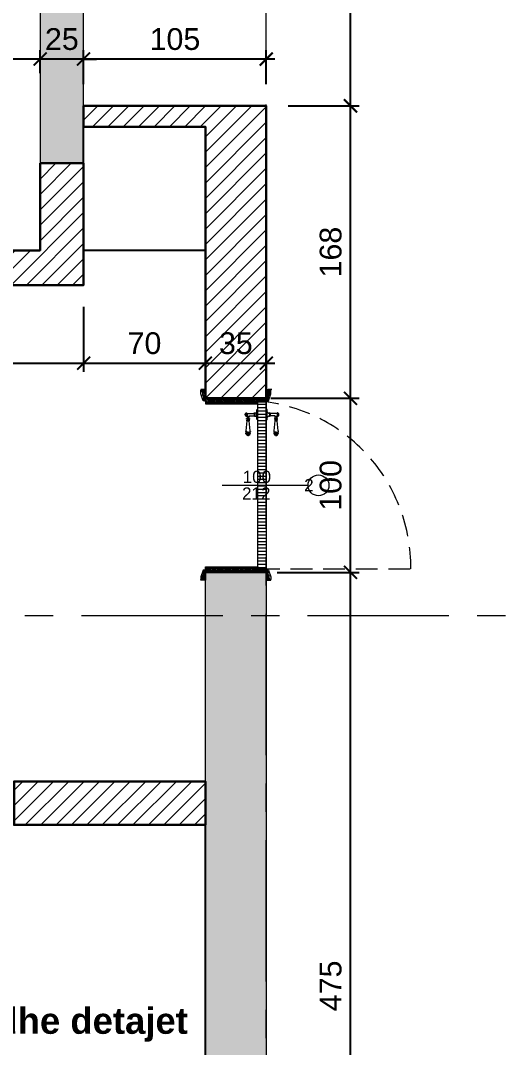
# Model space of a CAD drawing. Header units: centimetres. Extents: x 118247 to 130063, y -55119 to -48278.
# Drawn here: x 121498 to 121773, y -53070 to -52480 of the extents above; entities that cross this region are included whole.
import ezdxf
from ezdxf.enums import TextEntityAlignment as Align

# ---------------------------------------------------------------- set-up
doc = ezdxf.new("R2010")
doc.units = ezdxf.units.CM
doc.header["$LTSCALE"] = 50
doc.header["$MEASUREMENT"] = 0
for name, pattern in [('AXES', [2, 1.25, -0.25, 0.25, -0.25]), ('CACHE', [0.375, 0.25, -0.125]), ('CONTINU', [0])]:
    doc.linetypes.add(name, pattern=pattern)
doc.layers.get('0').update_dxf_attribs({"color": 8})
for name, color, linetype in [('AXES', 10, 'AXES'), ('BETON COUPE', 3, 'CONTINU'), ('BORD', 5, 'Continuous'), ('COTE 50ème', 1, 'Continuous'), ('NIVEAU', 170, 'Continuous')]:
    doc.layers.add(name, color=color, linetype=linetype)
for name, color, linetype, lineweight in [('BETON HACHURE', 253, 'Continuous', 13), ('door', 44, 'Continuous', 5), ('KASETAT_Pen_No__22', 8, 'Continuous', 50), ('MACONNERIE COUPE', 7, 'Continuous', 30), ('MACONNERIE HACHURE', 253, 'Continuous', 13)]:
    doc.layers.add(name, color=color, linetype=linetype, lineweight=lineweight)
doc.styles.add('GENERATED_STYLE_1', font='arial.ttf')
doc.styles.add('RS_TXT_50', font='arial.ttf', dxfattribs={"height": 12.5})
doc.styles.add('style2', font='arialbd.ttf', dxfattribs={"height": 20})
doc.dimstyles.new('RS_50CM_LINEAIRE', dxfattribs={"dimscale": 5, "dimtxt": 12.5, "dimasz": 1.5, "dimexe": 1, "dimexo": 2.5, "dimgap": 1, "dimtad": 1, "dimdec": 1, "dimrnd": 0.5, "dimdsep": 46, "dimtxsty": 'RS_TXT_50', "dimblk1": 'ARCHTICK', "dimblk2": 'ARCHTICK', "dimsah": 1, "dimcen": 2.5, "dimdle": 1, "dimclrt": 4, "dimadec": 0, "dimazin": 2, "dimtfac": 1, "dimtdec": 1, "dimtix": 1, "dimtmove": 2, "dimatfit": 3, "dimfxl": 1, "dimtolj": 1, "dimtzin": 0, "dimarcsym": 0})

# ---------------------------------------------------------------- blocks, each defined once
blk = doc.blocks.new('door900')
at = {"color": 0}
for p, q in [((-9.3, 67.7), (9.3, 67.7)), ((9.3, 65.2), (-9.3, 65.2)), ((-6.8, 71.5), (-6.8, 70.2)), ((-5.5, 71.5), (-6.8, 71.5)), ((-6.8, 70.2), (6.8, 70.2)), ((-6.8, 62.7), (-6.8, 24)), ((-6.8, 62.7), (6.8, 62.7)), ((-5.5, 71.5), (5.5, 71.5)), ((5.5, 71.5), (6.8, 71.5)), ((6.8, 71.5), (6.8, 70.2)), ((8.7, 62.7), (6.8, 62.7)), ((10.5, 56.8), (10.5, 62.5)), ((12.7, 56.8), (12.7, 62.5)), ((22.5, 63.8), (22.5, 49.8)), ((26.5, 56.8), (26.5, 63.8)), ((26.5, 63.8), (29.1, 63.8)), ((26.5, 63.8), (29.1, 63.8)), ((29.1, 63.8), (29.1, 62.8)), ((29.1, 62.8), (29.1, 56.8)), ((31.1, 62.8), (31.1, 56.8)), ((34.1, 56.8), (34.1, 62.8)), ((34.1, 62.8), (34.1, 56.8)), ((92.8, 68.1), (36.2, 62.8)), ((36.2, 56.8), (36.2, 62.8)), ((101.2, 67.3), (103.2, 68)), ((101.2, 56.8), (101.2, 67.3)), ((103.2, 68), (103.2, 67.7)), ((103.2, 56.8), (103.2, 68)), ((106.5, 68), (105.5, 67.3)), ((105.5, 56.8), (105.5, 67.3)), ((106.5, 56.8), (106.5, 68)), ((110.7, 68), (111.8, 67.3)), ((110.7, 56.8), (110.7, 68)), ((111.8, 56.8), (111.8, 67.3)), ((111.8, 66.2), (113.3, 66.2)), ((113.3, 56.8), (113.3, 66.2)), ((-30, 3), (-30, 0)), ((30, 0), (-30, 0)), ((27, 6), (-27, 6)), ((-8.3, 22.3), (8.3, 22.3)), ((-8.3, 18.3), (8.3, 18.3)), ((6.8, 49.1), (6.8, 24)), ((8.7, 50.9), (8.7, 50.9)), ((10.5, 56.8), (10.5, 51.1)), ((12.7, 56.8), (12.7, 51.1)), ((26.5, 56.8), (26.5, 49.8)), ((26.5, 49.8), (29.1, 49.8)), ((26.5, 49.8), (29.1, 49.8)), ((29.1, 50.8), (29.1, 56.8)), ((29.1, 50.8), (29.1, 49.8)), ((29.1, 49.8), (29.1, 49.8)), ((30, 3), (30, 0)), ((31.1, 50.8), (31.1, 56.8)), ((34.1, 50.8), (34.1, 56.8)), ((34.1, 56.8), (34.1, 50.8)), ((36.2, 56.8), (36.2, 50.8)), ((92.8, 45.5), (36.2, 50.8)), ((101.2, 56.8), (101.2, 46.3)), ((101.2, 46.3), (103.2, 45.7)), ((103.2, 56.8), (103.2, 46.3)), ((103.2, 45.9), (103.2, 45.7)), ((105.5, 56.8), (105.5, 46.3)), ((106.5, 45.7), (105.5, 46.3)), ((106.5, 56.8), (106.5, 45.7)), ((110.7, 56.8), (110.7, 45.7)), ((110.7, 45.7), (111.8, 46.3)), ((111.8, 56.8), (111.8, 46.3)), ((111.8, 47.5), (113.3, 47.5)), ((113.3, 56.8), (113.3, 47.5)), ((120.5, 56.8), (120.5, 58.6)), ((120.5, 56.8), (120.5, 55))]:
    blk.add_line(p, q, dxfattribs=at)
for centre, radius, start, end in [((-9.3, 66.5), 1.25, 90, 270), ((-6.8, 67.7), 2.51, 90.11503, 179.88497), ((-6.8, 65.2), 2.51, 180.11503, 269.88497), ((0, 64), 9.29, 53.41041, 126.58959), ((6.8, 67.7), 2.51, 0.11503, 89.88497), ((6.8, 65.2), 2.51, 270.11503, 359.88497), ((8.6, 64.9), 2.15, 272.7029, 297.61425), ((9.3, 66.5), 1.25, 270, 90), ((10, 62.5), 0.561, 3.70972, 127.96342), ((11.6, 62.5), 1.1, 0.01058, 179.98942), ((16.7, 70.5), 8.83, 243.54662, 311.36941), ((24.5, 63.7), 2.01, 4.1469, 175.8531), ((30.1, 62.8), 1.03, 0, 180.00139), ((32.6, 62.8), 1.48, 0, 180), ((35.2, 62.8), 1.03, 0, 180), ((32.6, 62.8), 1.48, 1.563306237032948e-10, 2.08440831604393e-10), ((93.1, 72.5), 4.4, 266.39758, 315.64683), ((98.3, 67.4), 2.89, 358.3861, 135.64683), ((104.3, 67.6), 1.15, 170.91403, 348.10194), ((108.6, 68), 2.1, 0, 180), ((115.5, 62.5), 2.84, 13.45677, 140.49526), ((127.9, 65.2), 9.88, 191.99914, 221.67574), ((-27, 3), 3, 90, 180), ((-6.8, 6), 6, 130.59085, 180), ((-16.6, 16.6), 8.41, 314.36895, 12.07048), ((-8.3, 20.3), 2, 90, 270), ((-8.5, 24), 1.71, 275.05904, 359.78248), ((8.7, 49), 1.91, 88.74263, 178.1515), ((8.5, 24), 1.71, 180.21752, 264.94096), ((16.6, 16.6), 8.41, 167.92952, 225.63105), ((8.3, 20.3), 2, 270, 90), ((8.6, 48.8), 2.15, 62.38575, 87.2971), ((10, 51.1), 0.561, 232.03658, 356.29028), ((11.6, 51.1), 1.1, 180.01058, 359.98942), ((6.8, 6), 6, 0, 49.40915), ((16.7, 43.2), 8.83, 48.63059, 116.45338), ((24.5, 50), 2.01, 184.1469, 355.8531), ((27, 3), 3, 0, 90), ((30.1, 50.8), 1.03, 179.99722, 0), ((32.6, 50.8), 1.48, 180, 0), ((35.2, 50.8), 1.03, 180, 0), ((93.1, 41.1), 4.4, 44.35317, 93.60242), ((98.3, 46.2), 2.89, 224.35317, 1.6139), ((104.3, 46.1), 1.15, 11.89806, 189.08597), ((108.6, 45.7), 2.1, 180, 0), ((115.5, 51.2), 2.84, 219.50474, 346.54323), ((127.9, 48.5), 9.88, 138.32426, 168.00086), ((120.5, 56.8), 1.79, 0, 90), ((120.5, 56.8), 1.79, 270, 0)]:
    blk.add_arc(centre, radius, start, end, dxfattribs=at)
blk = doc.blocks.new('_ArchTick')
at = {"color": 0, "linetype": 'ByBlock', "const_width": 0.15}
blk.add_lwpolyline([(-0.5, -0.5), (0.5, 0.5)], dxfattribs=at)
blk = doc.blocks.new('*D1000')
at = {"layer": 'COTE 50ème', "color": 0, "lineweight": -2, "ltscale": 0.5, "transparency": 16777216}
for p, q in [((121424.38, -52639.93), (121424.38, -52682.16)), ((121534.38, -52644.86), (121534.38, -52682.16)), ((121419.38, -52677.16), (121539.38, -52677.16))]:
    blk.add_line(p, q, dxfattribs=at)
at = {"layer": 'Defpoints', "color": 0, "ltscale": 0.5, "transparency": 16777216}
for p in [(121424.38, -52627.43), (121534.38, -52632.36), (121534.38, -52677.16)]:
    blk.add_point(p, dxfattribs=at)
at = {"layer": 'COTE 50ème', "color": 0, "lineweight": -2, "ltscale": 0.5, "transparency": 16777216, "xscale": 7.5, "yscale": 7.5, "zscale": 7.5, "rotation": 180}
blk.add_blockref('_ArchTick', (121424.38, -52677.16), dxfattribs=at)
at = {"layer": 'COTE 50ème', "color": 0, "lineweight": -2, "ltscale": 0.5, "transparency": 16777216, "xscale": 7.5, "yscale": 7.5, "zscale": 7.5}
blk.add_blockref('_ArchTick', (121534.38, -52677.16), dxfattribs=at)
at = {"layer": 'COTE 50ème', "color": 4, "ltscale": 0.5, "transparency": 16777216, "insert": (121479.38, -52665.77), "char_height": 12.5, "attachment_point": 5, "style": 'RS_TXT_50'}
blk.add_mtext('\\A1;110', dxfattribs=at)
blk = doc.blocks.new('*D1001')
at = {"layer": 'COTE 50ème', "color": 0, "lineweight": -2, "ltscale": 0.5, "transparency": 16777216}
for p, q in [((121534.38, -52644.86), (121534.38, -52682.16)), ((121604.38, -52649.21), (121604.38, -52682.16)), ((121529.38, -52677.16), (121609.38, -52677.16))]:
    blk.add_line(p, q, dxfattribs=at)
at = {"layer": 'Defpoints', "color": 0, "ltscale": 0.5, "transparency": 16777216}
for p in [(121534.38, -52632.36), (121604.38, -52636.71), (121604.38, -52677.16)]:
    blk.add_point(p, dxfattribs=at)
at = {"layer": 'COTE 50ème', "color": 0, "lineweight": -2, "ltscale": 0.5, "transparency": 16777216, "xscale": 7.5, "yscale": 7.5, "zscale": 7.5, "rotation": 180}
blk.add_blockref('_ArchTick', (121534.38, -52677.16), dxfattribs=at)
at = {"layer": 'COTE 50ème', "color": 0, "lineweight": -2, "ltscale": 0.5, "transparency": 16777216, "xscale": 7.5, "yscale": 7.5, "zscale": 7.5}
blk.add_blockref('_ArchTick', (121604.38, -52677.16), dxfattribs=at)
at = {"layer": 'COTE 50ème', "color": 4, "ltscale": 0.5, "transparency": 16777216, "insert": (121569.38, -52665.77), "char_height": 12.5, "attachment_point": 5, "style": 'RS_TXT_50'}
blk.add_mtext('\\A1;70', dxfattribs=at)
blk = doc.blocks.new('*D1002')
at = {"layer": 'COTE 50ème', "color": 0, "lineweight": -2, "ltscale": 0.5, "transparency": 16777216}
for p, q in [((121604.38, -52649.21), (121604.38, -52682.16)), ((121639.38, -52649.21), (121639.38, -52682.16)), ((121599.38, -52677.16), (121644.38, -52677.16))]:
    blk.add_line(p, q, dxfattribs=at)
at = {"layer": 'Defpoints', "color": 0, "ltscale": 0.5, "transparency": 16777216}
for p in [(121604.38, -52636.71), (121639.38, -52636.71), (121639.38, -52677.16)]:
    blk.add_point(p, dxfattribs=at)
at = {"layer": 'COTE 50ème', "color": 0, "lineweight": -2, "ltscale": 0.5, "transparency": 16777216, "xscale": 7.5, "yscale": 7.5, "zscale": 7.5, "rotation": 180}
blk.add_blockref('_ArchTick', (121604.38, -52677.16), dxfattribs=at)
at = {"layer": 'COTE 50ème', "color": 0, "lineweight": -2, "ltscale": 0.5, "transparency": 16777216, "xscale": 7.5, "yscale": 7.5, "zscale": 7.5}
blk.add_blockref('_ArchTick', (121639.38, -52677.16), dxfattribs=at)
at = {"layer": 'COTE 50ème', "color": 4, "ltscale": 0.5, "transparency": 16777216, "insert": (121621.88, -52665.77), "char_height": 12.5, "attachment_point": 5, "style": 'RS_TXT_50'}
blk.add_mtext('\\A1;35', dxfattribs=at)
blk = doc.blocks.new('*D1003')
at = {"layer": 'COTE 50ème', "color": 0, "lineweight": -2, "ltscale": 0.5, "transparency": 16777216}
for p, q in [((121645.69, -52797.36), (121692.79, -52797.36)), ((121687.79, -53277.36), (121687.79, -52792.36)), ((121651.88, -53272.36), (121692.79, -53272.36))]:
    blk.add_line(p, q, dxfattribs=at)
at = {"layer": 'Defpoints', "color": 0, "ltscale": 0.5, "transparency": 16777216}
for p in [(121633.19, -52797.36), (121687.79, -52797.36), (121639.38, -53272.36)]:
    blk.add_point(p, dxfattribs=at)
at = {"layer": 'COTE 50ème', "color": 0, "lineweight": -2, "ltscale": 0.5, "transparency": 16777216, "xscale": 7.5, "yscale": 7.5, "zscale": 7.5}
for p, rotation in [((121687.79, -52797.36), 90), ((121687.79, -53272.36), 270)]:
    blk.add_blockref('_ArchTick', p, dxfattribs=dict(at, rotation=rotation))
at = {"layer": 'COTE 50ème', "color": 4, "ltscale": 0.5, "transparency": 16777216, "insert": (121676.44, -53034.86), "char_height": 12.5, "attachment_point": 5, "rotation": 90, "style": 'RS_TXT_50'}
blk.add_mtext('\\A1;475', dxfattribs=at)
blk = doc.blocks.new('*D1004')
at = {"layer": 'COTE 50ème', "color": 0, "lineweight": -2, "ltscale": 0.5, "transparency": 16777216}
for p, q in [((121642.05, -52697.36), (121692.79, -52697.36)), ((121687.79, -52802.36), (121687.79, -52692.36)), ((121645.69, -52797.36), (121692.79, -52797.36))]:
    blk.add_line(p, q, dxfattribs=at)
at = {"layer": 'Defpoints', "color": 0, "ltscale": 0.5, "transparency": 16777216}
for p in [(121629.55, -52697.36), (121687.79, -52697.36), (121633.19, -52797.36)]:
    blk.add_point(p, dxfattribs=at)
at = {"layer": 'COTE 50ème', "color": 0, "lineweight": -2, "ltscale": 0.5, "transparency": 16777216, "xscale": 7.5, "yscale": 7.5, "zscale": 7.5}
for p, rotation in [((121687.79, -52697.36), 90), ((121687.79, -52797.36), 270)]:
    blk.add_blockref('_ArchTick', p, dxfattribs=dict(at, rotation=rotation))
at = {"layer": 'COTE 50ème', "color": 4, "ltscale": 0.5, "transparency": 16777216, "insert": (121676.41, -52747.36), "char_height": 12.5, "attachment_point": 5, "rotation": 90, "style": 'RS_TXT_50'}
blk.add_mtext('\\A1;100', dxfattribs=at)
blk = doc.blocks.new('*D1005')
at = {"layer": 'COTE 50ème', "color": 0, "lineweight": -2, "ltscale": 0.5, "transparency": 16777216}
for p, q in [((121687.79, -52702.36), (121687.79, -52524.36)), ((121651.88, -52529.36), (121692.79, -52529.36)), ((121642.05, -52697.36), (121692.79, -52697.36))]:
    blk.add_line(p, q, dxfattribs=at)
at = {"layer": 'Defpoints', "color": 0, "ltscale": 0.5, "transparency": 16777216}
for p in [(121639.38, -52529.36), (121687.79, -52529.36), (121629.55, -52697.36)]:
    blk.add_point(p, dxfattribs=at)
at = {"layer": 'COTE 50ème', "color": 0, "lineweight": -2, "ltscale": 0.5, "transparency": 16777216, "xscale": 7.5, "yscale": 7.5, "zscale": 7.5}
for p, rotation in [((121687.79, -52529.36), 90), ((121687.79, -52697.36), 270)]:
    blk.add_blockref('_ArchTick', p, dxfattribs=dict(at, rotation=rotation))
at = {"layer": 'COTE 50ème', "color": 4, "ltscale": 0.5, "transparency": 16777216, "insert": (121676.41, -52613.36), "char_height": 12.5, "attachment_point": 5, "rotation": 90, "style": 'RS_TXT_50'}
blk.add_mtext('\\A1;168', dxfattribs=at)
blk = doc.blocks.new('*D1006')
at = {"layer": 'COTE 50ème', "color": 0, "lineweight": -2, "ltscale": 0.5, "transparency": 16777216}
for p, q in [((121687.79, -52534.36), (121687.79, -52077.36)), ((121521.88, -52082.36), (121692.79, -52082.36)), ((121651.88, -52529.36), (121692.79, -52529.36))]:
    blk.add_line(p, q, dxfattribs=at)
at = {"layer": 'Defpoints', "color": 0, "ltscale": 0.5, "transparency": 16777216}
for p in [(121509.38, -52082.36), (121687.79, -52082.36), (121639.38, -52529.36)]:
    blk.add_point(p, dxfattribs=at)
at = {"layer": 'COTE 50ème', "color": 0, "lineweight": -2, "ltscale": 0.5, "transparency": 16777216, "xscale": 7.5, "yscale": 7.5, "zscale": 7.5}
for p, rotation in [((121687.79, -52082.36), 90), ((121687.79, -52529.36), 270)]:
    blk.add_blockref('_ArchTick', p, dxfattribs=dict(at, rotation=rotation))
at = {"layer": 'COTE 50ème', "color": 4, "ltscale": 0.5, "transparency": 16777216, "insert": (121676.54, -52305.86), "char_height": 12.5, "attachment_point": 5, "rotation": 90, "style": 'RS_TXT_50'}
blk.add_mtext('\\A1;447', dxfattribs=at)
blk = doc.blocks.new('*D1047')
at = {"layer": 'COTE 50ème', "color": 0, "lineweight": -2, "ltscale": 0.5, "transparency": 16777216}
for p, q in [((121644.38, -52502.46), (121529.38, -52502.46)), ((121534.38, -52516.86), (121534.38, -52497.46)), ((121639.38, -52516.86), (121639.38, -52497.46))]:
    blk.add_line(p, q, dxfattribs=at)
at = {"layer": 'Defpoints', "color": 0, "ltscale": 0.5, "transparency": 16777216}
for p in [(121534.38, -52502.46), (121534.38, -52529.36), (121639.38, -52529.36)]:
    blk.add_point(p, dxfattribs=at)
at = {"layer": 'COTE 50ème', "color": 0, "lineweight": -2, "ltscale": 0.5, "transparency": 16777216, "xscale": 7.5, "yscale": 7.5, "zscale": 7.5, "rotation": 180}
blk.add_blockref('_ArchTick', (121534.38, -52502.46), dxfattribs=at)
at = {"layer": 'COTE 50ème', "color": 0, "lineweight": -2, "ltscale": 0.5, "transparency": 16777216, "xscale": 7.5, "yscale": 7.5, "zscale": 7.5}
blk.add_blockref('_ArchTick', (121639.38, -52502.46), dxfattribs=at)
at = {"layer": 'COTE 50ème', "color": 4, "ltscale": 0.5, "transparency": 16777216, "insert": (121586.88, -52491.08), "char_height": 12.5, "attachment_point": 5, "style": 'RS_TXT_50'}
blk.add_mtext('\\A1;105', dxfattribs=at)
blk = doc.blocks.new('*D1048')
at = {"layer": 'COTE 50ème', "color": 0, "lineweight": -2, "ltscale": 0.5, "transparency": 16777216}
for p, q in [((121509.38, -52502.46), (121501.88, -52502.46)), ((121509.38, -52510.63), (121509.38, -52497.46)), ((121534.38, -52502.46), (121509.38, -52502.46)), ((121534.38, -52516.86), (121534.38, -52497.46)), ((121534.38, -52502.46), (121541.88, -52502.46))]:
    blk.add_line(p, q, dxfattribs=at)
at = {"layer": 'Defpoints', "color": 0, "ltscale": 0.5, "transparency": 16777216}
for p in [(121509.38, -52502.46), (121509.38, -52523.13), (121534.38, -52529.36)]:
    blk.add_point(p, dxfattribs=at)
at = {"layer": 'COTE 50ème', "color": 0, "lineweight": -2, "ltscale": 0.5, "transparency": 16777216, "xscale": 7.5, "yscale": 7.5, "zscale": 7.5}
blk.add_blockref('_ArchTick', (121509.38, -52502.46), dxfattribs=at)
at = {"layer": 'COTE 50ème', "color": 0, "lineweight": -2, "ltscale": 0.5, "transparency": 16777216, "xscale": 7.5, "yscale": 7.5, "zscale": 7.5, "rotation": 180}
blk.add_blockref('_ArchTick', (121534.38, -52502.46), dxfattribs=at)
at = {"layer": 'COTE 50ème', "color": 4, "ltscale": 0.5, "transparency": 16777216, "insert": (121521.88, -52491.08), "char_height": 12.5, "attachment_point": 5, "style": 'RS_TXT_50'}
blk.add_mtext('\\A1;25', dxfattribs=at)
blk = doc.blocks.new('*D1049')
at = {"layer": 'COTE 50ème', "color": 0, "lineweight": -2, "ltscale": 0.5, "transparency": 16777216}
for p, q in [((121514.38, -52502.46), (121234.38, -52502.46)), ((121239.38, -52517.69), (121239.38, -52497.46)), ((121509.38, -52510.63), (121509.38, -52497.46))]:
    blk.add_line(p, q, dxfattribs=at)
at = {"layer": 'Defpoints', "color": 0, "ltscale": 0.5, "transparency": 16777216}
for p in [(121239.38, -52502.46), (121509.38, -52523.13), (121239.38, -52530.19)]:
    blk.add_point(p, dxfattribs=at)
at = {"layer": 'COTE 50ème', "color": 0, "lineweight": -2, "ltscale": 0.5, "transparency": 16777216, "xscale": 7.5, "yscale": 7.5, "zscale": 7.5, "rotation": 180}
blk.add_blockref('_ArchTick', (121239.38, -52502.46), dxfattribs=at)
at = {"layer": 'COTE 50ème', "color": 0, "lineweight": -2, "ltscale": 0.5, "transparency": 16777216, "xscale": 7.5, "yscale": 7.5, "zscale": 7.5}
blk.add_blockref('_ArchTick', (121509.38, -52502.46), dxfattribs=at)
at = {"layer": 'COTE 50ème', "color": 4, "ltscale": 0.5, "transparency": 16777216, "insert": (121374.38, -52491.08), "char_height": 12.5, "attachment_point": 5, "style": 'RS_TXT_50'}
blk.add_mtext('\\A1;270', dxfattribs=at)

msp = doc.modelspace()

# ---------------------------------------------------------------- hatches: boundary and pattern name
at = {"layer": 'BETON HACHURE', "ltscale": 0.5, "transparency": 33554559}
h = msp.add_hatch(color=256, dxfattribs=at)
h.dxf.hatch_style = 1
h.paths.add_polyline_path([(121239.38, -52057.36), (121214.38, -52057.36), (121214.38, -52562.36), (121239.38, -52562.36)])
h.paths.add_polyline_path([(121534.38, -52057.36), (121509.38, -52057.36), (121509.38, -52562.36), (121534.38, -52562.36)])
h.paths.add_polyline_path([(121604.38, -52797.36), (121639.38, -52797.36), (121639.38, -53272.36), (121109.38, -53272.36), (121109.38, -52797.36), (121144.38, -52797.36), (121144.38, -53232.36), (121354.38, -53232.36), (121354.38, -52902.36), (121394.38, -52902.36), (121394.38, -53232.36), (121604.38, -53232.36)])
at = {"layer": 'door'}
h = msp.add_hatch(dxfattribs=at)
h.set_pattern_fill('ANSI31', color=256, scale=5, angle=1170)
h.set_pattern_definition([(135, (65523.13085, -191223.2286), (-0.4419417382, -0.4419417382), [])])
h.paths.add_polyline_path([(121604.38, -52697.36), (121604.38, -52700.51), (121634.56, -52700.51), (121634.56, -52699.25), (121639.38, -52699.25), (121639.38, -52697.36)])
edge = h.paths.add_edge_path()
edge.add_line((121602.49, -52693.61), (121602.49, -52694.03))
edge.add_line((121602.49, -52694.03), (121602.81, -52694.03))
edge.add_line((121602.81, -52694.03), (121602.81, -52695.79))
edge.add_line((121602.81, -52695.79), (121603.02, -52695.79))
edge.add_arc((121603.33, -52695.79), 0.314, 180, 270)
edge.add_line((121603.33, -52696.11), (121603.33, -52698.2))
edge.add_line((121603.33, -52698.2), (121603.54, -52698.2))
edge.add_arc((121603.86, -52698.2), 0.314, 180, 270)
edge.add_line((121603.86, -52698.51), (121603.86, -52698.72))
edge.add_line((121603.86, -52698.72), (121604.38, -52698.72))
edge.add_line((121604.38, -52698.72), (121604.38, -52692.36))
edge.add_line((121604.38, -52692.36), (121601.76, -52692.36))
edge.add_line((121601.76, -52692.36), (121601.76, -52692.77))
edge.add_line((121601.76, -52692.77), (121602.08, -52692.77))
edge.add_line((121602.08, -52692.77), (121602.08, -52693.19))
edge.add_arc((121602.08, -52693.61), 0.419, 0, 90, ccw=False)
edge = h.paths.add_edge_path()
edge.add_line((121641.27, -52693.61), (121641.27, -52694.03))
edge.add_line((121641.27, -52694.03), (121640.95, -52694.03))
edge.add_line((121640.95, -52694.03), (121640.95, -52695.79))
edge.add_line((121640.95, -52695.79), (121640.74, -52695.79))
edge.add_arc((121640.43, -52695.79), 0.314, -90, 0, ccw=False)
edge.add_line((121640.43, -52696.11), (121640.43, -52698.2))
edge.add_line((121640.43, -52698.2), (121640.22, -52698.2))
edge.add_arc((121639.9, -52698.2), 0.314, -90, 0, ccw=False)
edge.add_line((121639.9, -52698.51), (121639.9, -52698.72))
edge.add_line((121639.9, -52698.72), (121639.38, -52698.72))
edge.add_line((121639.38, -52698.72), (121639.38, -52692.36))
edge.add_line((121639.38, -52692.36), (121642, -52692.36))
edge.add_line((121642, -52692.36), (121642, -52692.77))
edge.add_line((121642, -52692.77), (121641.68, -52692.77))
edge.add_line((121641.68, -52692.77), (121641.68, -52693.19))
edge.add_arc((121641.68, -52693.61), 0.419, 90, 180)
h = msp.add_hatch(dxfattribs=at)
h.set_pattern_fill('ANSI31', color=256, scale=15, angle=675)
h.set_pattern_definition([(360, (21475.6984, 2285.4865), (1e-15, 1.875), [])])
h.paths.add_polyline_path([(121634.61, -52795.27), (121634.61, -52699.46), (121639.33, -52699.46), (121639.33, -52795.27)])
h = msp.add_hatch(dxfattribs=at)
h.set_pattern_fill('ANSI31', color=256, scale=5, angle=1170)
h.set_pattern_definition([(135, (65523.13085, -191215.2286), (-0.4419417382, -0.4419417382), [])])
edge = h.paths.add_edge_path()
edge.add_line((121602.49, -52801.11), (121602.49, -52800.7))
edge.add_line((121602.49, -52800.7), (121602.81, -52800.7))
edge.add_line((121602.81, -52800.7), (121602.81, -52798.93))
edge.add_line((121602.81, -52798.93), (121603.02, -52798.93))
edge.add_arc((121603.33, -52798.93), 0.314, 90, 180, ccw=False)
edge.add_line((121603.33, -52798.62), (121603.33, -52796.52))
edge.add_line((121603.33, -52796.52), (121603.54, -52796.52))
edge.add_arc((121603.86, -52796.52), 0.314, 90, 180, ccw=False)
edge.add_line((121603.86, -52796.21), (121603.86, -52796))
edge.add_line((121603.86, -52796), (121604.38, -52796))
edge.add_line((121604.38, -52796), (121604.38, -52801.86))
edge.add_line((121604.38, -52801.86), (121601.76, -52801.86))
edge.add_line((121601.76, -52801.86), (121601.76, -52801.45))
edge.add_line((121601.76, -52801.45), (121602.08, -52801.45))
edge.add_line((121602.08, -52801.45), (121602.08, -52801.53))
edge.add_arc((121602.08, -52801.11), 0.419, 270, 360)
h.paths.add_polyline_path([(121604.38, -52797.36), (121604.38, -52794.22), (121634.56, -52794.22), (121634.56, -52795.48), (121639.38, -52795.48), (121639.38, -52797.36)])
edge = h.paths.add_edge_path()
edge.add_line((121641.27, -52801.11), (121641.27, -52800.7))
edge.add_line((121641.27, -52800.7), (121640.95, -52800.7))
edge.add_line((121640.95, -52800.7), (121640.95, -52798.93))
edge.add_line((121640.95, -52798.93), (121640.74, -52798.93))
edge.add_arc((121640.43, -52798.93), 0.314, 0, 90)
edge.add_line((121640.43, -52798.62), (121640.43, -52796.52))
edge.add_line((121640.43, -52796.52), (121640.22, -52796.52))
edge.add_arc((121639.9, -52796.52), 0.314, 360, 450)
edge.add_line((121639.9, -52796.21), (121639.9, -52796))
edge.add_line((121639.9, -52796), (121639.38, -52796))
edge.add_line((121639.38, -52796), (121639.38, -52801.86))
edge.add_line((121639.38, -52801.86), (121642, -52801.86))
edge.add_line((121642, -52801.86), (121642, -52801.45))
edge.add_line((121642, -52801.45), (121641.68, -52801.45))
edge.add_line((121641.68, -52801.45), (121641.68, -52801.53))
edge.add_arc((121641.68, -52801.11), 0.419, 180, 270, ccw=False)
at = {"layer": 'MACONNERIE HACHURE'}
h = msp.add_hatch(dxfattribs=at)
h.set_pattern_fill('ANSI31', color=256, scale=50, style=0)
h.paths.add_polyline_path([(121324.38, -52632.36), (121144.38, -52632.36), (121144.38, -52797.36), (121119.38, -52797.36), (121119.38, -52612.36), (121214.38, -52612.36), (121214.38, -52562.36), (121239.38, -52562.36), (121239.38, -52612.36), (121324.38, -52612.36)])
h.paths.add_polyline_path([(121509.38, -52562.36), (121509.38, -52612.36), (121424.38, -52612.36), (121424.38, -52632.36), (121534.38, -52632.36), (121534.38, -52562.36)])
h.paths.add_polyline_path([(121639.38, -52697.36), (121604.38, -52697.36), (121604.38, -52541.36), (121534.38, -52541.36), (121534.38, -52529.36), (121639.38, -52529.36)])
h.paths.add_polyline_path([(121604.38, -52942.36), (121494.38, -52942.36), (121494.38, -52917.36), (121604.38, -52917.36)])
h.paths.add_polyline_path([(121254.38, -52942.36), (121144.38, -52942.36), (121144.38, -52917.36), (121254.38, -52917.36)])
h.paths.add_polyline_path([(121389.38, -52082.36), (121239.38, -52082.36), (121239.38, -52057.36), (121389.38, -52057.36)])
h.paths.add_polyline_path([(121509.38, -52082.36), (121489.38, -52082.36), (121489.38, -52057.36), (121509.38, -52057.36)])

# ---------------------------------------------------------------- linework, layer by layer
at = {"layer": 'AXES', "lineweight": 5, "ltscale": 1.3}
for p, q in [((121639.38, -53422.37), (121639.38, -51920.77)), ((123564.38, -52822.36), (118384.38, -52822.36))]:
    msp.add_line(p, q, dxfattribs=at)
at = {"layer": 'BETON COUPE', "lineweight": 13}
for points in [[(121534.38, -52057.36), (121509.38, -52057.36), (121509.38, -52562.36), (121534.38, -52562.36)], [(121604.38, -52797.36), (121639.38, -52797.36), (121639.38, -53272.36), (121109.38, -53272.36), (121109.38, -52797.36), (121144.38, -52797.36), (121144.38, -53232.36), (121354.38, -53232.36), (121354.38, -52902.36), (121394.38, -52902.36), (121394.38, -53232.36), (121604.38, -53232.36)]]:
    msp.add_lwpolyline(points, close=True, dxfattribs=at)
at = {"layer": 'BORD'}
for points in [[(121604.38, -52612.36), (121534.38, -52612.36), (121534.38, -52541.36), (121604.38, -52541.36)], [(121604.38, -52942.36), (121394.38, -52942.36), (121394.38, -53232.36), (121604.38, -53232.36)]]:
    msp.add_lwpolyline(points, close=True, dxfattribs=at)
at = {"layer": 'door'}
msp.add_line((121663.37, -52747.36), (121614.06, -52747.36), dxfattribs=at)
at = {"layer": 'door', "linetype": 'CACHE'}
msp.add_line((121634.61, -52795.27), (121722.42, -52795.27), dxfattribs=at)
at = {"layer": 'door'}
for points in [[(121602.49, -52693.61), (121602.49, -52694.03), (121602.81, -52694.03), (121602.81, -52695.79), (121603.02, -52695.79, 0.414214), (121603.33, -52696.11), (121603.33, -52698.2), (121603.54, -52698.2, 0.414214), (121603.86, -52698.51), (121603.86, -52698.72), (121604.38, -52698.72), (121604.38, -52692.36), (121601.76, -52692.36), (121601.76, -52692.77), (121602.08, -52692.77), (121602.08, -52693.19, -0.414214), (121602.49, -52693.61)], [(121641.27, -52693.61), (121641.27, -52694.03), (121640.95, -52694.03), (121640.95, -52695.79), (121640.74, -52695.79, -0.414214), (121640.43, -52696.11), (121640.43, -52698.2), (121640.22, -52698.2, -0.414214), (121639.9, -52698.51), (121639.9, -52698.72), (121639.38, -52698.72), (121639.38, -52692.36), (121642, -52692.36), (121642, -52692.77), (121641.68, -52692.77), (121641.68, -52693.19, 0.414214), (121641.27, -52693.61)], [(121602.49, -52801.11), (121602.49, -52800.7), (121602.81, -52800.7), (121602.81, -52798.93), (121603.02, -52798.93, -0.414214), (121603.33, -52798.62), (121603.33, -52796.52), (121603.54, -52796.52, -0.414214), (121603.86, -52796.21), (121603.86, -52796), (121604.38, -52796), (121604.38, -52801.86), (121601.76, -52801.86), (121601.76, -52801.45), (121602.08, -52801.45), (121602.08, -52801.53, 0.414214), (121602.49, -52801.11)], [(121641.27, -52801.11), (121641.27, -52800.7), (121640.95, -52800.7), (121640.95, -52798.93), (121640.74, -52798.93, 0.414214), (121640.43, -52798.62), (121640.43, -52796.52), (121640.22, -52796.52, 0.414214), (121639.9, -52796.21), (121639.9, -52796), (121639.38, -52796), (121639.38, -52801.86), (121642, -52801.86), (121642, -52801.45), (121641.68, -52801.45), (121641.68, -52801.53, -0.414214), (121641.27, -52801.11)]]:
    msp.add_lwpolyline(points, format="xyb", dxfattribs=at)
for points in [[(121603.86, -52698.72), (121603.12, -52698.72), (121601.76, -52694.87), (121601.76, -52692.77)], [(121604.38, -52697.36), (121604.38, -52700.51), (121634.56, -52700.51), (121634.56, -52699.25), (121639.38, -52699.25), (121639.38, -52697.36), (121604.38, -52697.36)], [(121639.9, -52698.72), (121640.64, -52698.72), (121642, -52694.87), (121642, -52692.77)], [(121634.61, -52795.27), (121634.61, -52699.46), (121639.33, -52699.46), (121639.33, -52795.27), (121634.61, -52795.27)], [(121603.86, -52796), (121603.12, -52796), (121601.76, -52799.86), (121601.76, -52801.45)], [(121604.38, -52797.36), (121604.38, -52794.22), (121634.56, -52794.22), (121634.56, -52795.48), (121639.38, -52795.48), (121639.38, -52797.36), (121604.38, -52797.36)], [(121639.9, -52796), (121640.64, -52796), (121642, -52799.86), (121642, -52801.45)]]:
    msp.add_lwpolyline(points, dxfattribs=at)
msp.add_circle((121669.37, -52747.36), 6, dxfattribs=at)
at = {"layer": 'door', "linetype": 'CACHE'}
msp.add_arc((121626.75, -52794.31), 95.68, 359.42439, 82.44556, dxfattribs=at)
at = {"layer": 'KASETAT_Pen_No__22', "color": 8, "linetype": 'Continuous', "lineweight": 0}
msp.add_line((121640.53, -52692.14), (121642.53, -52692.14), dxfattribs=at)
at = {"layer": 'MACONNERIE COUPE'}
for points in [[(121639.38, -52697.36), (121604.38, -52697.36), (121604.38, -52541.36), (121534.38, -52541.36), (121534.38, -52529.36), (121639.38, -52529.36)], [(121509.38, -52562.36), (121509.38, -52612.36), (121424.38, -52612.36), (121424.38, -52632.36), (121534.38, -52632.36), (121534.38, -52562.36)], [(121604.38, -52942.36), (121494.38, -52942.36), (121494.38, -52917.36), (121604.38, -52917.36)]]:
    msp.add_lwpolyline(points, close=True, dxfattribs=at)

# ---------------------------------------------------------------- block references
at = {"layer": 'door', "yscale": 0.1, "zscale": 0.1}
for p, xscale, rotation in [((121634.61, -52706.7), -0.1, 90), ((121639.33, -52706.7), 0.1, 270)]:
    msp.add_blockref('door900', p, dxfattribs=dict(at, xscale=xscale, rotation=rotation))

# ---------------------------------------------------------------- texts
at = {"layer": 'door', "char_height": 7, "style": 'GENERATED_STYLE_1'}
for s, insert, attachment_point in [('\\A1;\\pt0;100', (121642.14, -52738.93), 3), ('\\A1;\\pt0;2', (121666.6, -52750.69), 9), ('\\A1;\\pt0;212', (121641.77, -52748.51), 3)]:
    msp.add_mtext(s, dxfattribs=dict(at, insert=insert, attachment_point=attachment_point))
at = {"layer": 'NIVEAU', "style": 'style2'}
msp.add_text('Hapjet dhe detajet ', height=15, dxfattribs=at).set_placement((121506.98, -53056.75), align=Align.MIDDLE)

# ---------------------------------------------------------------- dimensions: what is measured, and where the dimension line sits
at = {"layer": 'COTE 50ème', "ltscale": 0.5}
for base, p1, p2, picture, middle in [((121687.79, -52082.36), (121639.38, -52529.36), (121509.38, -52082.36), '*D1006', (121676.54, -52305.86)), ((121687.79, -52529.36), (121629.55, -52697.36), (121639.38, -52529.36), '*D1005', (121676.41, -52613.36)), ((121687.79, -52697.36), (121633.19, -52797.36), (121629.55, -52697.36), '*D1004', (121676.41, -52747.36)), ((121687.79, -52797.36), (121639.38, -53272.36), (121633.19, -52797.36), '*D1003', (121676.44, -53034.86))]:
    dim = msp.add_linear_dim(base=base, p1=p1, p2=p2, angle=90, dimstyle='RS_50CM_LINEAIRE', dxfattribs=at)
    dim.commit()
    dim.dimension.update_dxf_attribs({"geometry": picture, "text_midpoint": middle})
for base, p1, p2, picture, middle in [((121239.38, -52502.46), (121509.38, -52523.13), (121239.38, -52530.19), '*D1049', (121374.38, -52491.08)), ((121509.38, -52502.46), (121534.38, -52529.36), (121509.38, -52523.13), '*D1048', (121521.88, -52491.08)), ((121534.38, -52502.46), (121639.38, -52529.36), (121534.38, -52529.36), '*D1047', (121586.88, -52491.08)), ((121534.38, -52677.16), (121424.38, -52627.43), (121534.38, -52632.36), '*D1000', (121479.38, -52665.77)), ((121604.38, -52677.16), (121534.38, -52632.36), (121604.38, -52636.71), '*D1001', (121569.38, -52665.77)), ((121639.38, -52677.16), (121604.38, -52636.71), (121639.38, -52636.71), '*D1002', (121621.88, -52665.77))]:
    dim = msp.add_linear_dim(base=base, p1=p1, p2=p2, dimstyle='RS_50CM_LINEAIRE', dxfattribs=at)
    dim.commit()
    dim.dimension.update_dxf_attribs({"geometry": picture, "text_midpoint": middle})

doc.saveas('drawing.dxf')
